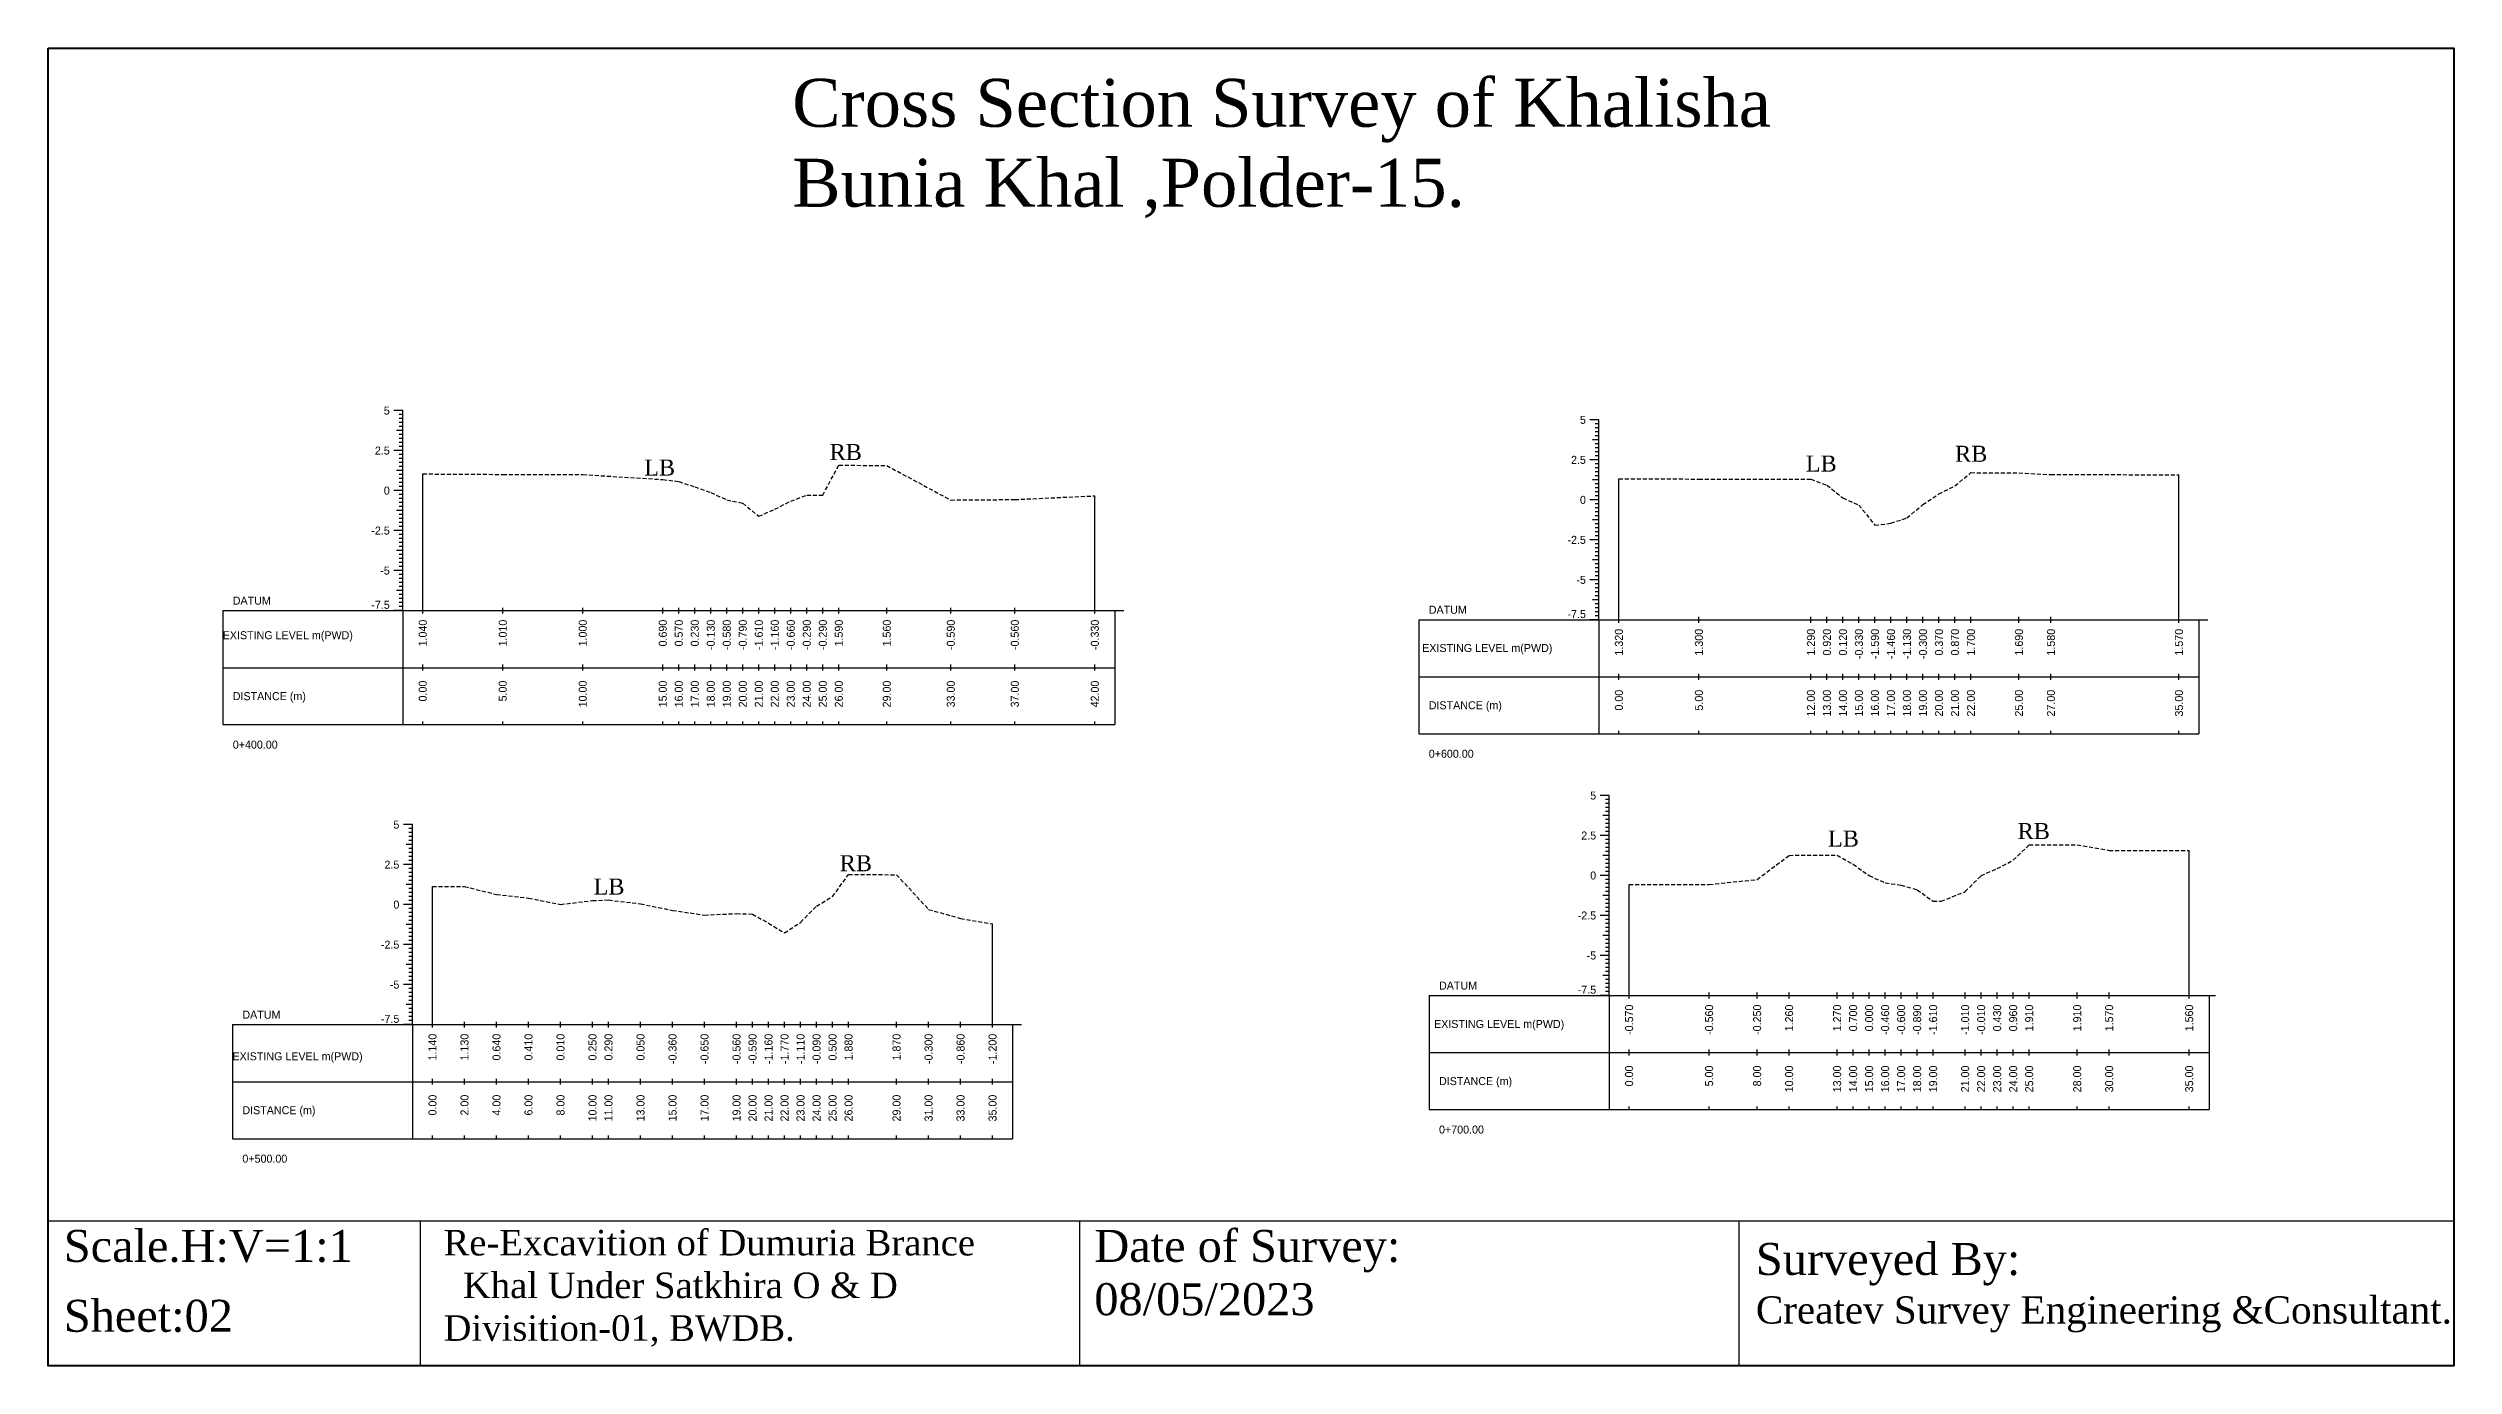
# Model space of a CAD drawing. Header units: inches. Extents: x 933 to 2044, y -1635 to -1096.
# Drawn here: x 932.9 to 1083.2, y -1283.5 to -1201.1 of the extents above; entities that cross this region are included whole.
import ezdxf
from ezdxf.enums import TextEntityAlignment as Align

# ---------------------------------------------------------------- set-up
doc = ezdxf.new("R2010")
doc.units = ezdxf.units.IN
doc.header["$MEASUREMENT"] = 0
doc.linetypes.add('HIDDEN', pattern=[0.375, 0.25, -0.125])
doc.layers.add('CS_Drawing', color=7, linetype='Continuous')
doc.layers.add('GL', color=3, linetype='HIDDEN')
doc.styles.add('romans', font='romans.shx')

msp = doc.modelspace()

# ---------------------------------------------------------------- linework, layer by layer
at = {"color": 4, "lineweight": 40}
msp.add_lwpolyline([(932.88, -1201.1), (1083.22, -1201.1), (1083.22, -1283.47), (932.88, -1283.47)], close=True, dxfattribs=at)
for points in [[(1083.22, -1201.1), (1083.22, -1283.47)], [(932.88, -1274.4), (1083.22, -1274.4)], [(932.88, -1274.4), (932.88, -1283.47)], [(956.13, -1274.4), (956.13, -1283.47)], [(997.33, -1274.4), (997.33, -1283.47)], [(1038.53, -1274.4), (1038.53, -1283.47)]]:
    msp.add_lwpolyline(points)
at = {"layer": 'CS_Drawing'}
for p, q in [((955.04, -1223.76), (954.48, -1223.76)), ((955.04, -1223.76), (954.65, -1223.76)), ((955.04, -1223.76), (954.82, -1223.76)), ((955.04, -1236.26), (955.04, -1223.76)), ((955.04, -1225.01), (954.65, -1225.01)), ((955.04, -1224.01), (954.82, -1224.01)), ((955.04, -1224.26), (954.82, -1224.26)), ((955.04, -1224.51), (954.82, -1224.51)), ((955.04, -1224.76), (954.82, -1224.76)), ((955.04, -1225.01), (954.82, -1225.01)), ((955.04, -1225.26), (954.82, -1225.26)), ((1029.79, -1224.34), (1029.23, -1224.34)), ((1029.79, -1224.34), (1029.4, -1224.34)), ((1029.79, -1224.34), (1029.56, -1224.34)), ((1029.79, -1224.59), (1029.56, -1224.59)), ((1029.79, -1224.84), (1029.56, -1224.84)), ((1029.79, -1225.09), (1029.56, -1225.09)), ((1029.79, -1236.84), (1029.79, -1224.34)), ((955.04, -1226.26), (954.48, -1226.26)), ((955.04, -1226.26), (954.65, -1226.26)), ((955.04, -1225.51), (954.82, -1225.51)), ((955.04, -1225.76), (954.82, -1225.76)), ((955.04, -1226.01), (954.82, -1226.01)), ((955.04, -1226.26), (954.82, -1226.26)), ((955.04, -1226.51), (954.82, -1226.51)), ((955.04, -1226.76), (954.82, -1226.76)), ((1029.79, -1225.59), (1029.4, -1225.59)), ((1029.79, -1225.34), (1029.56, -1225.34)), ((1029.79, -1225.59), (1029.56, -1225.59)), ((1029.79, -1225.84), (1029.56, -1225.84)), ((1029.79, -1226.09), (1029.56, -1226.09)), ((1029.79, -1226.34), (1029.56, -1226.34)), ((1029.79, -1226.59), (1029.56, -1226.59)), ((955.04, -1227.51), (954.65, -1227.51)), ((955.04, -1227.01), (954.82, -1227.01)), ((955.04, -1227.26), (954.82, -1227.26)), ((955.04, -1227.51), (954.82, -1227.51)), ((955.04, -1227.76), (954.82, -1227.76)), ((955.04, -1228.01), (954.82, -1228.01)), ((955.04, -1228.26), (954.82, -1228.26)), ((956.29, -1236.26), (956.29, -1227.72)), ((1029.79, -1226.84), (1029.23, -1226.84)), ((1029.79, -1226.84), (1029.4, -1226.84)), ((1029.79, -1228.09), (1029.4, -1228.09)), ((1029.79, -1226.84), (1029.56, -1226.84)), ((1029.79, -1227.09), (1029.56, -1227.09)), ((1029.79, -1227.34), (1029.56, -1227.34)), ((1029.79, -1227.59), (1029.56, -1227.59)), ((1029.79, -1227.84), (1029.56, -1227.84)), ((1029.79, -1228.09), (1029.56, -1228.09)), ((1031.04, -1236.84), (1031.04, -1228.02)), ((1066.04, -1236.84), (1066.04, -1227.77)), ((955.04, -1228.76), (954.48, -1228.76)), ((955.04, -1228.76), (954.65, -1228.76)), ((955.04, -1228.51), (954.82, -1228.51)), ((955.04, -1228.76), (954.82, -1228.76)), ((955.04, -1229.01), (954.82, -1229.01)), ((955.04, -1229.26), (954.82, -1229.26)), ((955.04, -1229.51), (954.82, -1229.51)), ((955.04, -1229.76), (954.82, -1229.76)), ((998.29, -1236.26), (998.29, -1229.09)), ((1029.79, -1229.34), (1029.23, -1229.34)), ((1029.79, -1229.34), (1029.4, -1229.34)), ((1029.79, -1228.34), (1029.56, -1228.34)), ((1029.79, -1228.59), (1029.56, -1228.59)), ((1029.79, -1228.84), (1029.56, -1228.84)), ((1029.79, -1229.09), (1029.56, -1229.09)), ((1029.79, -1229.34), (1029.56, -1229.34)), ((1029.79, -1229.59), (1029.56, -1229.59)), ((955.04, -1231.26), (954.48, -1231.26)), ((955.04, -1230.01), (954.65, -1230.01)), ((955.04, -1231.26), (954.65, -1231.26)), ((955.04, -1230.01), (954.82, -1230.01)), ((955.04, -1230.26), (954.82, -1230.26)), ((955.04, -1230.51), (954.82, -1230.51)), ((955.04, -1230.76), (954.82, -1230.76)), ((955.04, -1231.01), (954.82, -1231.01)), ((955.04, -1231.26), (954.82, -1231.26)), ((1029.79, -1230.59), (1029.4, -1230.59)), ((1029.79, -1229.84), (1029.56, -1229.84)), ((1029.79, -1230.09), (1029.56, -1230.09)), ((1029.79, -1230.34), (1029.56, -1230.34)), ((1029.79, -1230.59), (1029.56, -1230.59)), ((1029.79, -1230.84), (1029.56, -1230.84)), ((1029.79, -1231.09), (1029.56, -1231.09)), ((955.04, -1232.51), (954.65, -1232.51)), ((955.04, -1231.51), (954.82, -1231.51)), ((955.04, -1231.76), (954.82, -1231.76)), ((955.04, -1232.01), (954.82, -1232.01)), ((955.04, -1232.26), (954.82, -1232.26)), ((955.04, -1232.51), (954.82, -1232.51)), ((955.04, -1232.76), (954.82, -1232.76)), ((1029.79, -1231.84), (1029.23, -1231.84)), ((1029.79, -1231.84), (1029.4, -1231.84)), ((1029.79, -1231.34), (1029.56, -1231.34)), ((1029.79, -1231.59), (1029.56, -1231.59)), ((1029.79, -1231.84), (1029.56, -1231.84)), ((1029.79, -1232.09), (1029.56, -1232.09)), ((1029.79, -1232.34), (1029.56, -1232.34)), ((1029.79, -1232.59), (1029.56, -1232.59)), ((955.04, -1233.76), (954.48, -1233.76)), ((955.04, -1233.76), (954.65, -1233.76)), ((955.04, -1233.01), (954.82, -1233.01)), ((955.04, -1233.26), (954.82, -1233.26)), ((955.04, -1233.51), (954.82, -1233.51)), ((955.04, -1233.76), (954.82, -1233.76)), ((955.04, -1234.01), (954.82, -1234.01)), ((955.04, -1234.26), (954.82, -1234.26)), ((1029.79, -1233.09), (1029.4, -1233.09)), ((1029.79, -1232.84), (1029.56, -1232.84)), ((1029.79, -1233.09), (1029.56, -1233.09)), ((1029.79, -1233.34), (1029.56, -1233.34)), ((1029.79, -1233.59), (1029.56, -1233.59)), ((1029.79, -1233.84), (1029.56, -1233.84)), ((1029.79, -1234.09), (1029.56, -1234.09)), ((955.04, -1235.01), (954.65, -1235.01)), ((955.04, -1234.51), (954.82, -1234.51)), ((955.04, -1234.76), (954.82, -1234.76)), ((955.04, -1235.01), (954.82, -1235.01)), ((955.04, -1235.26), (954.82, -1235.26)), ((955.04, -1235.51), (954.82, -1235.51)), ((955.04, -1235.76), (954.82, -1235.76)), ((1029.79, -1234.34), (1029.23, -1234.34)), ((1029.79, -1234.34), (1029.4, -1234.34)), ((1029.79, -1235.59), (1029.4, -1235.59)), ((1029.79, -1234.34), (1029.56, -1234.34)), ((1029.79, -1234.59), (1029.56, -1234.59)), ((1029.79, -1234.84), (1029.56, -1234.84)), ((1029.79, -1235.09), (1029.56, -1235.09)), ((1029.79, -1235.34), (1029.56, -1235.34)), ((1029.79, -1235.59), (1029.56, -1235.59)), ((943.79, -1236.26), (955.04, -1236.26)), ((943.79, -1236.26), (943.79, -1243.39)), ((955.04, -1236.26), (954.48, -1236.26)), ((955.04, -1236.26), (954.65, -1236.26)), ((955.04, -1236.01), (954.82, -1236.01)), ((955.04, -1236.26), (954.82, -1236.26)), ((955.04, -1236.26), (999.54, -1236.26)), ((955.04, -1236.26), (955.04, -1243.39)), ((956.29, -1236.45), (956.29, -1236.08)), ((961.29, -1236.45), (961.29, -1236.08)), ((966.29, -1236.45), (966.29, -1236.08)), ((971.29, -1236.45), (971.29, -1236.08)), ((972.29, -1236.45), (972.29, -1236.08)), ((973.29, -1236.45), (973.29, -1236.08)), ((974.29, -1236.45), (974.29, -1236.08)), ((975.29, -1236.45), (975.29, -1236.08)), ((976.29, -1236.45), (976.29, -1236.08)), ((977.29, -1236.45), (977.29, -1236.08)), ((978.29, -1236.45), (978.29, -1236.08)), ((979.29, -1236.45), (979.29, -1236.08)), ((980.29, -1236.45), (980.29, -1236.08)), ((981.29, -1236.45), (981.29, -1236.08)), ((982.29, -1236.45), (982.29, -1236.08)), ((985.29, -1236.45), (985.29, -1236.08)), ((989.29, -1236.45), (989.29, -1236.08)), ((993.29, -1236.45), (993.29, -1236.08)), ((998.29, -1236.45), (998.29, -1236.08)), ((999.54, -1236.26), (1000.1, -1236.26)), ((999.54, -1236.26), (999.93, -1236.26)), ((999.54, -1236.26), (999.77, -1236.26)), ((999.54, -1236.26), (999.54, -1243.39)), ((1018.54, -1236.84), (1029.79, -1236.84)), ((1018.54, -1236.84), (1018.54, -1243.96)), ((1029.79, -1236.84), (1029.23, -1236.84)), ((1029.79, -1236.84), (1029.4, -1236.84)), ((1029.79, -1235.84), (1029.56, -1235.84)), ((1029.79, -1236.09), (1029.56, -1236.09)), ((1029.79, -1236.34), (1029.56, -1236.34)), ((1029.79, -1236.59), (1029.56, -1236.59)), ((1029.79, -1236.84), (1029.56, -1236.84)), ((1029.79, -1236.84), (1067.29, -1236.84)), ((1029.79, -1236.84), (1029.79, -1243.96)), ((1031.04, -1237.03), (1031.04, -1236.65)), ((1036.04, -1237.03), (1036.04, -1236.65)), ((1043.04, -1237.03), (1043.04, -1236.65)), ((1044.04, -1237.03), (1044.04, -1236.65)), ((1045.04, -1237.03), (1045.04, -1236.65)), ((1046.04, -1237.03), (1046.04, -1236.65)), ((1047.04, -1237.03), (1047.04, -1236.65)), ((1048.04, -1237.03), (1048.04, -1236.65)), ((1049.04, -1237.03), (1049.04, -1236.65)), ((1050.04, -1237.03), (1050.04, -1236.65)), ((1051.04, -1237.03), (1051.04, -1236.65)), ((1052.04, -1237.03), (1052.04, -1236.65)), ((1053.04, -1237.03), (1053.04, -1236.65)), ((1056.04, -1237.03), (1056.04, -1236.65)), ((1058.04, -1237.03), (1058.04, -1236.65)), ((1066.04, -1237.03), (1066.04, -1236.65)), ((1067.29, -1236.84), (1067.85, -1236.84)), ((1067.29, -1236.84), (1067.68, -1236.84)), ((1067.29, -1236.84), (1067.51, -1236.84)), ((1067.29, -1236.84), (1067.29, -1243.96)), ((943.79, -1239.83), (955.04, -1239.83)), ((955.04, -1239.83), (999.54, -1239.83)), ((955.04, -1239.83), (999.54, -1239.83)), ((956.29, -1240.01), (956.29, -1239.64)), ((961.29, -1240.01), (961.29, -1239.64)), ((966.29, -1240.01), (966.29, -1239.64)), ((971.29, -1240.01), (971.29, -1239.64)), ((972.29, -1240.01), (972.29, -1239.64)), ((973.29, -1240.01), (973.29, -1239.64)), ((974.29, -1240.01), (974.29, -1239.64)), ((975.29, -1240.01), (975.29, -1239.64)), ((976.29, -1240.01), (976.29, -1239.64)), ((977.29, -1240.01), (977.29, -1239.64)), ((978.29, -1240.01), (978.29, -1239.64)), ((979.29, -1240.01), (979.29, -1239.64)), ((980.29, -1240.01), (980.29, -1239.64)), ((981.29, -1240.01), (981.29, -1239.64)), ((982.29, -1240.01), (982.29, -1239.64)), ((985.29, -1240.01), (985.29, -1239.64)), ((989.29, -1240.01), (989.29, -1239.64)), ((993.29, -1240.01), (993.29, -1239.64)), ((998.29, -1240.01), (998.29, -1239.64)), ((1031.04, -1240.59), (1031.04, -1240.21)), ((1036.04, -1240.59), (1036.04, -1240.21)), ((1043.04, -1240.59), (1043.04, -1240.21)), ((1044.04, -1240.59), (1044.04, -1240.21)), ((1045.04, -1240.59), (1045.04, -1240.21)), ((1046.04, -1240.59), (1046.04, -1240.21)), ((1047.04, -1240.59), (1047.04, -1240.21)), ((1048.04, -1240.59), (1048.04, -1240.21)), ((1049.04, -1240.59), (1049.04, -1240.21)), ((1050.04, -1240.59), (1050.04, -1240.21)), ((1051.04, -1240.59), (1051.04, -1240.21)), ((1052.04, -1240.59), (1052.04, -1240.21)), ((1053.04, -1240.59), (1053.04, -1240.21)), ((1056.04, -1240.59), (1056.04, -1240.21)), ((1058.04, -1240.59), (1058.04, -1240.21)), ((1066.04, -1240.59), (1066.04, -1240.21)), ((1018.54, -1240.4), (1029.79, -1240.4)), ((1029.79, -1240.4), (1067.29, -1240.4)), ((1029.79, -1240.4), (1067.29, -1240.4)), ((956.29, -1243.39), (956.29, -1243.2)), ((961.29, -1243.39), (961.29, -1243.2)), ((966.29, -1243.39), (966.29, -1243.2)), ((971.29, -1243.39), (971.29, -1243.2)), ((972.29, -1243.39), (972.29, -1243.2)), ((973.29, -1243.39), (973.29, -1243.2)), ((974.29, -1243.39), (974.29, -1243.2)), ((975.29, -1243.39), (975.29, -1243.2)), ((976.29, -1243.39), (976.29, -1243.2)), ((977.29, -1243.39), (977.29, -1243.2)), ((978.29, -1243.39), (978.29, -1243.2)), ((979.29, -1243.39), (979.29, -1243.2)), ((980.29, -1243.39), (980.29, -1243.2)), ((981.29, -1243.39), (981.29, -1243.2)), ((982.29, -1243.39), (982.29, -1243.2)), ((985.29, -1243.39), (985.29, -1243.2)), ((989.29, -1243.39), (989.29, -1243.2)), ((993.29, -1243.39), (993.29, -1243.2)), ((998.29, -1243.39), (998.29, -1243.2)), ((943.79, -1243.39), (955.04, -1243.39)), ((955.04, -1243.39), (999.54, -1243.39)), ((1018.54, -1243.96), (1029.79, -1243.96)), ((1029.79, -1243.96), (1067.29, -1243.96)), ((1031.04, -1243.96), (1031.04, -1243.78)), ((1036.04, -1243.96), (1036.04, -1243.78)), ((1043.04, -1243.96), (1043.04, -1243.78)), ((1044.04, -1243.96), (1044.04, -1243.78)), ((1045.04, -1243.96), (1045.04, -1243.78)), ((1046.04, -1243.96), (1046.04, -1243.78)), ((1047.04, -1243.96), (1047.04, -1243.78)), ((1048.04, -1243.96), (1048.04, -1243.78)), ((1049.04, -1243.96), (1049.04, -1243.78)), ((1050.04, -1243.96), (1050.04, -1243.78)), ((1051.04, -1243.96), (1051.04, -1243.78)), ((1052.04, -1243.96), (1052.04, -1243.78)), ((1053.04, -1243.96), (1053.04, -1243.78)), ((1056.04, -1243.96), (1056.04, -1243.78)), ((1058.04, -1243.96), (1058.04, -1243.78)), ((1066.04, -1243.96), (1066.04, -1243.78)), ((1030.43, -1247.82), (1029.87, -1247.82)), ((1030.43, -1247.82), (1030.03, -1247.82)), ((1030.43, -1247.82), (1030.2, -1247.82)), ((1030.43, -1260.32), (1030.43, -1247.82)), ((1030.43, -1249.07), (1030.03, -1249.07)), ((1030.43, -1248.07), (1030.2, -1248.07)), ((1030.43, -1248.32), (1030.2, -1248.32)), ((1030.43, -1248.57), (1030.2, -1248.57)), ((1030.43, -1248.82), (1030.2, -1248.82)), ((1030.43, -1249.07), (1030.2, -1249.07)), ((1030.43, -1249.32), (1030.2, -1249.32)), ((955.65, -1249.64), (955.08, -1249.64)), ((955.65, -1249.64), (955.25, -1249.64)), ((955.65, -1249.64), (955.42, -1249.64)), ((955.65, -1249.89), (955.42, -1249.89)), ((955.65, -1250.14), (955.42, -1250.14)), ((955.65, -1250.39), (955.42, -1250.39)), ((955.65, -1250.64), (955.42, -1250.64)), ((955.65, -1262.14), (955.65, -1249.64)), ((1030.43, -1250.32), (1029.87, -1250.32)), ((1030.43, -1250.32), (1030.03, -1250.32)), ((1030.43, -1249.57), (1030.2, -1249.57)), ((1030.43, -1249.82), (1030.2, -1249.82)), ((1030.43, -1250.07), (1030.2, -1250.07)), ((1030.43, -1250.32), (1030.2, -1250.32)), ((1030.43, -1250.57), (1030.2, -1250.57)), ((1030.43, -1250.82), (1030.2, -1250.82)), ((955.65, -1252.14), (955.08, -1252.14)), ((955.65, -1250.89), (955.25, -1250.89)), ((955.65, -1252.14), (955.25, -1252.14)), ((955.65, -1250.89), (955.42, -1250.89)), ((955.65, -1251.14), (955.42, -1251.14)), ((955.65, -1251.39), (955.42, -1251.39)), ((955.65, -1251.64), (955.42, -1251.64)), ((955.65, -1251.89), (955.42, -1251.89)), ((955.65, -1252.14), (955.42, -1252.14)), ((1030.43, -1251.57), (1030.03, -1251.57)), ((1030.43, -1251.07), (1030.2, -1251.07)), ((1030.43, -1251.32), (1030.2, -1251.32)), ((1030.43, -1251.57), (1030.2, -1251.57)), ((1030.43, -1251.82), (1030.2, -1251.82)), ((1030.43, -1252.07), (1030.2, -1252.07)), ((1030.43, -1252.32), (1030.2, -1252.32)), ((1066.68, -1260.32), (1066.68, -1251.26)), ((955.65, -1253.39), (955.25, -1253.39)), ((955.65, -1252.39), (955.42, -1252.39)), ((955.65, -1252.64), (955.42, -1252.64)), ((955.65, -1252.89), (955.42, -1252.89)), ((955.65, -1253.14), (955.42, -1253.14)), ((955.65, -1253.39), (955.42, -1253.39)), ((955.65, -1253.64), (955.42, -1253.64)), ((956.9, -1262.14), (956.9, -1253.5)), ((1030.43, -1252.82), (1029.87, -1252.82)), ((1030.43, -1252.82), (1030.03, -1252.82)), ((1030.43, -1252.57), (1030.2, -1252.57)), ((1030.43, -1252.82), (1030.2, -1252.82)), ((1030.43, -1253.07), (1030.2, -1253.07)), ((1030.43, -1253.32), (1030.2, -1253.32)), ((1030.43, -1253.57), (1030.2, -1253.57)), ((1030.43, -1253.82), (1030.2, -1253.82)), ((1031.68, -1260.32), (1031.68, -1253.39)), ((955.65, -1254.64), (955.08, -1254.64)), ((955.65, -1254.64), (955.25, -1254.64)), ((955.65, -1253.89), (955.42, -1253.89)), ((955.65, -1254.14), (955.42, -1254.14)), ((955.65, -1254.39), (955.42, -1254.39)), ((955.65, -1254.64), (955.42, -1254.64)), ((955.65, -1254.89), (955.42, -1254.89)), ((955.65, -1255.14), (955.42, -1255.14)), ((1030.43, -1255.32), (1029.87, -1255.32)), ((1030.43, -1254.07), (1030.03, -1254.07)), ((1030.43, -1255.32), (1030.03, -1255.32)), ((1030.43, -1254.07), (1030.2, -1254.07)), ((1030.43, -1254.32), (1030.2, -1254.32)), ((1030.43, -1254.57), (1030.2, -1254.57)), ((1030.43, -1254.82), (1030.2, -1254.82)), ((1030.43, -1255.07), (1030.2, -1255.07)), ((1030.43, -1255.32), (1030.2, -1255.32)), ((955.65, -1255.89), (955.25, -1255.89)), ((955.65, -1255.39), (955.42, -1255.39)), ((955.65, -1255.64), (955.42, -1255.64)), ((955.65, -1255.89), (955.42, -1255.89)), ((955.65, -1256.14), (955.42, -1256.14)), ((955.65, -1256.39), (955.42, -1256.39)), ((955.65, -1256.64), (955.42, -1256.64)), ((991.9, -1262.14), (991.9, -1255.84)), ((1030.43, -1256.57), (1030.03, -1256.57)), ((1030.43, -1255.57), (1030.2, -1255.57)), ((1030.43, -1255.82), (1030.2, -1255.82)), ((1030.43, -1256.07), (1030.2, -1256.07)), ((1030.43, -1256.32), (1030.2, -1256.32)), ((1030.43, -1256.57), (1030.2, -1256.57)), ((1030.43, -1256.82), (1030.2, -1256.82)), ((955.65, -1257.14), (955.08, -1257.14)), ((955.65, -1257.14), (955.25, -1257.14)), ((955.65, -1256.89), (955.42, -1256.89)), ((955.65, -1257.14), (955.42, -1257.14)), ((955.65, -1257.39), (955.42, -1257.39)), ((955.65, -1257.64), (955.42, -1257.64)), ((955.65, -1257.89), (955.42, -1257.89)), ((955.65, -1258.14), (955.42, -1258.14)), ((1030.43, -1257.82), (1029.87, -1257.82)), ((1030.43, -1257.82), (1030.03, -1257.82)), ((1030.43, -1257.07), (1030.2, -1257.07)), ((1030.43, -1257.32), (1030.2, -1257.32)), ((1030.43, -1257.57), (1030.2, -1257.57)), ((1030.43, -1257.82), (1030.2, -1257.82)), ((1030.43, -1258.07), (1030.2, -1258.07)), ((1030.43, -1258.32), (1030.2, -1258.32)), ((955.65, -1259.64), (955.08, -1259.64)), ((955.65, -1258.39), (955.25, -1258.39)), ((955.65, -1259.64), (955.25, -1259.64)), ((955.65, -1258.39), (955.42, -1258.39)), ((955.65, -1258.64), (955.42, -1258.64)), ((955.65, -1258.89), (955.42, -1258.89)), ((955.65, -1259.14), (955.42, -1259.14)), ((955.65, -1259.39), (955.42, -1259.39)), ((955.65, -1259.64), (955.42, -1259.64)), ((1030.43, -1259.07), (1030.03, -1259.07)), ((1030.43, -1258.57), (1030.2, -1258.57)), ((1030.43, -1258.82), (1030.2, -1258.82)), ((1030.43, -1259.07), (1030.2, -1259.07)), ((1030.43, -1259.32), (1030.2, -1259.32)), ((1030.43, -1259.57), (1030.2, -1259.57)), ((1030.43, -1259.82), (1030.2, -1259.82)), ((955.65, -1260.89), (955.25, -1260.89)), ((955.65, -1259.89), (955.42, -1259.89)), ((955.65, -1260.14), (955.42, -1260.14)), ((955.65, -1260.39), (955.42, -1260.39)), ((955.65, -1260.64), (955.42, -1260.64)), ((955.65, -1260.89), (955.42, -1260.89)), ((955.65, -1261.14), (955.42, -1261.14)), ((1019.18, -1260.32), (1030.43, -1260.32)), ((1019.18, -1260.32), (1019.18, -1267.45)), ((1030.43, -1260.32), (1029.87, -1260.32)), ((1030.43, -1260.32), (1030.03, -1260.32)), ((1030.43, -1260.07), (1030.2, -1260.07)), ((1030.43, -1260.32), (1030.2, -1260.32)), ((1030.43, -1260.32), (1067.93, -1260.32)), ((1030.43, -1260.32), (1030.43, -1267.45)), ((1031.68, -1260.51), (1031.68, -1260.14)), ((1036.68, -1260.51), (1036.68, -1260.14)), ((1039.68, -1260.51), (1039.68, -1260.14)), ((1041.68, -1260.51), (1041.68, -1260.14)), ((1044.68, -1260.51), (1044.68, -1260.14)), ((1045.68, -1260.51), (1045.68, -1260.14)), ((1046.68, -1260.51), (1046.68, -1260.14)), ((1047.68, -1260.51), (1047.68, -1260.14)), ((1048.68, -1260.51), (1048.68, -1260.14)), ((1049.68, -1260.51), (1049.68, -1260.14)), ((1050.68, -1260.51), (1050.68, -1260.14)), ((1052.68, -1260.51), (1052.68, -1260.14)), ((1053.68, -1260.51), (1053.68, -1260.14)), ((1054.68, -1260.51), (1054.68, -1260.14)), ((1055.68, -1260.51), (1055.68, -1260.14)), ((1056.68, -1260.51), (1056.68, -1260.14)), ((1059.68, -1260.51), (1059.68, -1260.14)), ((1061.68, -1260.51), (1061.68, -1260.14)), ((1066.68, -1260.51), (1066.68, -1260.14)), ((1067.93, -1260.32), (1068.32, -1260.32)), ((1067.93, -1260.32), (1068.15, -1260.32)), ((1067.93, -1260.32), (1067.93, -1267.45)), ((944.4, -1262.14), (955.65, -1262.14)), ((944.4, -1262.14), (944.4, -1269.27)), ((955.65, -1262.14), (955.08, -1262.14)), ((955.65, -1262.14), (955.25, -1262.14)), ((955.65, -1261.39), (955.42, -1261.39)), ((955.65, -1261.64), (955.42, -1261.64)), ((955.65, -1261.89), (955.42, -1261.89)), ((955.65, -1262.14), (955.42, -1262.14)), ((955.65, -1262.14), (993.15, -1262.14)), ((955.65, -1262.14), (955.65, -1269.27)), ((956.9, -1262.33), (956.9, -1261.96)), ((958.9, -1262.33), (958.9, -1261.96)), ((960.9, -1262.33), (960.9, -1261.96)), ((962.9, -1262.33), (962.9, -1261.96)), ((964.9, -1262.33), (964.9, -1261.96)), ((966.9, -1262.33), (966.9, -1261.96)), ((967.9, -1262.33), (967.9, -1261.96)), ((969.9, -1262.33), (969.9, -1261.96)), ((971.9, -1262.33), (971.9, -1261.96)), ((973.9, -1262.33), (973.9, -1261.96)), ((975.9, -1262.33), (975.9, -1261.96)), ((976.9, -1262.33), (976.9, -1261.96)), ((977.9, -1262.33), (977.9, -1261.96)), ((978.9, -1262.33), (978.9, -1261.96)), ((979.9, -1262.33), (979.9, -1261.96)), ((980.9, -1262.33), (980.9, -1261.96)), ((981.9, -1262.33), (981.9, -1261.96)), ((982.9, -1262.33), (982.9, -1261.96)), ((985.9, -1262.33), (985.9, -1261.96)), ((987.9, -1262.33), (987.9, -1261.96)), ((989.9, -1262.33), (989.9, -1261.96)), ((991.9, -1262.33), (991.9, -1261.96)), ((993.15, -1262.14), (993.71, -1262.14)), ((993.15, -1262.14), (993.54, -1262.14)), ((993.15, -1262.14), (993.37, -1262.14)), ((993.15, -1262.14), (993.15, -1269.27)), ((1019.18, -1263.89), (1030.43, -1263.89)), ((1030.43, -1263.89), (1067.93, -1263.89)), ((1030.43, -1263.89), (1067.93, -1263.89)), ((1031.68, -1264.07), (1031.68, -1263.7)), ((1036.68, -1264.07), (1036.68, -1263.7)), ((1039.68, -1264.07), (1039.68, -1263.7)), ((1041.68, -1264.07), (1041.68, -1263.7)), ((1044.68, -1264.07), (1044.68, -1263.7)), ((1045.68, -1264.07), (1045.68, -1263.7)), ((1046.68, -1264.07), (1046.68, -1263.7)), ((1047.68, -1264.07), (1047.68, -1263.7)), ((1048.68, -1264.07), (1048.68, -1263.7)), ((1049.68, -1264.07), (1049.68, -1263.7)), ((1050.68, -1264.07), (1050.68, -1263.7)), ((1052.68, -1264.07), (1052.68, -1263.7)), ((1053.68, -1264.07), (1053.68, -1263.7)), ((1054.68, -1264.07), (1054.68, -1263.7)), ((1055.68, -1264.07), (1055.68, -1263.7)), ((1056.68, -1264.07), (1056.68, -1263.7)), ((1059.68, -1264.07), (1059.68, -1263.7)), ((1061.68, -1264.07), (1061.68, -1263.7)), ((1066.68, -1264.07), (1066.68, -1263.7)), ((944.4, -1265.71), (955.65, -1265.71)), ((955.65, -1265.71), (993.15, -1265.71)), ((955.65, -1265.71), (993.15, -1265.71)), ((956.9, -1265.89), (956.9, -1265.52)), ((958.9, -1265.89), (958.9, -1265.52)), ((960.9, -1265.89), (960.9, -1265.52)), ((962.9, -1265.89), (962.9, -1265.52)), ((964.9, -1265.89), (964.9, -1265.52)), ((966.9, -1265.89), (966.9, -1265.52)), ((967.9, -1265.89), (967.9, -1265.52)), ((969.9, -1265.89), (969.9, -1265.52)), ((971.9, -1265.89), (971.9, -1265.52)), ((973.9, -1265.89), (973.9, -1265.52)), ((975.9, -1265.89), (975.9, -1265.52)), ((976.9, -1265.89), (976.9, -1265.52)), ((977.9, -1265.89), (977.9, -1265.52)), ((978.9, -1265.89), (978.9, -1265.52)), ((979.9, -1265.89), (979.9, -1265.52)), ((980.9, -1265.89), (980.9, -1265.52)), ((981.9, -1265.89), (981.9, -1265.52)), ((982.9, -1265.89), (982.9, -1265.52)), ((985.9, -1265.89), (985.9, -1265.52)), ((987.9, -1265.89), (987.9, -1265.52)), ((989.9, -1265.89), (989.9, -1265.52)), ((991.9, -1265.89), (991.9, -1265.52)), ((1031.68, -1267.45), (1031.68, -1267.26)), ((1036.68, -1267.45), (1036.68, -1267.26)), ((1039.68, -1267.45), (1039.68, -1267.26)), ((1041.68, -1267.45), (1041.68, -1267.26)), ((1044.68, -1267.45), (1044.68, -1267.26)), ((1045.68, -1267.45), (1045.68, -1267.26)), ((1046.68, -1267.45), (1046.68, -1267.26)), ((1047.68, -1267.45), (1047.68, -1267.26)), ((1048.68, -1267.45), (1048.68, -1267.26)), ((1049.68, -1267.45), (1049.68, -1267.26)), ((1050.68, -1267.45), (1050.68, -1267.26)), ((1052.68, -1267.45), (1052.68, -1267.26)), ((1053.68, -1267.45), (1053.68, -1267.26)), ((1054.68, -1267.45), (1054.68, -1267.26)), ((1055.68, -1267.45), (1055.68, -1267.26)), ((1056.68, -1267.45), (1056.68, -1267.26)), ((1059.68, -1267.45), (1059.68, -1267.26)), ((1061.68, -1267.45), (1061.68, -1267.26)), ((1066.68, -1267.45), (1066.68, -1267.26)), ((1019.18, -1267.45), (1030.43, -1267.45)), ((1030.43, -1267.45), (1067.93, -1267.45)), ((944.4, -1269.27), (955.65, -1269.27)), ((955.65, -1269.27), (993.15, -1269.27)), ((956.9, -1269.27), (956.9, -1269.08)), ((958.9, -1269.27), (958.9, -1269.08)), ((960.9, -1269.27), (960.9, -1269.08)), ((962.9, -1269.27), (962.9, -1269.08)), ((964.9, -1269.27), (964.9, -1269.08)), ((966.9, -1269.27), (966.9, -1269.08)), ((967.9, -1269.27), (967.9, -1269.08)), ((969.9, -1269.27), (969.9, -1269.08)), ((971.9, -1269.27), (971.9, -1269.08)), ((973.9, -1269.27), (973.9, -1269.08)), ((975.9, -1269.27), (975.9, -1269.08)), ((976.9, -1269.27), (976.9, -1269.08)), ((977.9, -1269.27), (977.9, -1269.08)), ((978.9, -1269.27), (978.9, -1269.08)), ((979.9, -1269.27), (979.9, -1269.08)), ((980.9, -1269.27), (980.9, -1269.08)), ((981.9, -1269.27), (981.9, -1269.08)), ((982.9, -1269.27), (982.9, -1269.08)), ((985.9, -1269.27), (985.9, -1269.08)), ((987.9, -1269.27), (987.9, -1269.08)), ((989.9, -1269.27), (989.9, -1269.08)), ((991.9, -1269.27), (991.9, -1269.08))]:
    msp.add_line(p, q, dxfattribs=at)
at = {"layer": 'GL'}
for points in [[(956.29, -1227.72), (961.29, -1227.75), (966.29, -1227.76), (971.29, -1228.07), (972.29, -1228.19), (973.29, -1228.53), (974.29, -1228.89), (975.29, -1229.34), (976.29, -1229.55), (977.29, -1230.37), (978.29, -1229.92), (979.29, -1229.42), (980.29, -1229.05), (981.29, -1229.05), (982.29, -1227.17), (985.29, -1227.2), (989.29, -1229.35), (993.29, -1229.32), (998.29, -1229.09)], [(1031.04, -1228.02), (1036.04, -1228.04), (1043.04, -1228.05), (1044.04, -1228.42), (1045.04, -1229.22), (1046.04, -1229.67), (1047.04, -1230.93), (1048.04, -1230.8), (1049.04, -1230.47), (1050.04, -1229.64), (1051.04, -1228.97), (1052.04, -1228.47), (1053.04, -1227.64), (1056.04, -1227.65), (1058.04, -1227.76), (1066.04, -1227.77)], [(1031.68, -1253.39), (1036.68, -1253.38), (1039.68, -1253.07), (1041.68, -1251.56), (1044.68, -1251.55), (1045.68, -1252.12), (1046.68, -1252.82), (1047.68, -1253.28), (1048.68, -1253.42), (1049.68, -1253.71), (1050.68, -1254.43), (1051.18, -1254.43), (1052.68, -1253.83), (1053.68, -1252.83), (1054.68, -1252.39), (1055.68, -1251.86), (1056.68, -1250.91), (1059.68, -1250.91), (1061.68, -1251.25), (1066.68, -1251.26)], [(956.9, -1253.5), (958.9, -1253.51), (960.9, -1254), (962.9, -1254.23), (964.9, -1254.63), (966.9, -1254.39), (967.9, -1254.35), (969.9, -1254.59), (971.9, -1255), (973.9, -1255.29), (975.9, -1255.2), (976.9, -1255.23), (977.9, -1255.8), (978.9, -1256.41), (979.9, -1255.75), (980.9, -1254.73), (981.9, -1254.14), (982.9, -1252.76), (985.9, -1252.77), (987.9, -1254.94), (989.9, -1255.5), (991.9, -1255.84)]]:
    msp.add_lwpolyline(points, dxfattribs=at)

# ---------------------------------------------------------------- texts
at = {"attachment_point": 1, "style": 'romans'}
for s, insert, char_height, width in [('{\\fTimes New Roman|b0|i0|c0|p18;Cross Section Survey of Khalisha Bunia Khal ,Polder-15.}', (979.38, -1203.02), 3, 72.2837), ('{\\fTimes New Roman|b0|i0|c0|p18;RB}', (981.72, -1225.85), 1, 154.2752), ('{\\fTimes New Roman|b0|i0|c0|p18;LB}', (1042.72, -1226.57), 1, 154.2752), ('{\\fTimes New Roman|b0|i0|c0|p18;RB}', (1052.05, -1225.96), 1, 154.2752), ('{\\fTimes New Roman|b0|i0|c0|p18;LB}', (970.13, -1226.82), 1, 154.2752), ('{\\fTimes New Roman|b0|i0|c0|p18;LB}', (1044.11, -1250.01), 1, 154.2752), ('{\\fTimes New Roman|b0|i0|c0|p18;RB}', (1055.96, -1249.54), 1, 154.2752), ('{\\fTimes New Roman|b0|i0|c0|p18;RB}', (982.35, -1251.55), 1, 154.2752), ('{\\fTimes New Roman|b0|i0|c0|p18;LB}', (966.97, -1253.01), 1, 154.2752), ('{\\fTimes New Roman|b0|i0|c0|p18;Scale.H:V=1:1}', (933.86, -1274.97), 2, 22.2708), ('{\\fTimes New Roman|b0|i0|c0|p18;Re-Excavition of Dumuria Brance\\P  Khal Under Satkhira O & D    Divisition-01, BWDB.}', (957.59, -1274.97), 1.6, 38.8405), ('{\\fTimes New Roman|b0|i0|c0|p18;Date of Survey: 08/05/2023}', (998.26, -1274.97), 2, 22.2708), ('{\\fTimes New Roman|b0|i0|c0|p18;Surveyed By:                                     \\H0.85x;Createv Survey Engineering &Consultant.}', (1039.6, -1275.79), 2, 45.2193), ('{\\fTimes New Roman|b0|i0|c0|p18;Sheet:02}', (933.86, -1279.34), 2, 38.8405)]:
    msp.add_mtext(s, dxfattribs=dict(at, insert=insert, char_height=char_height, width=width))
at = {"layer": 'CS_Drawing'}
for s, p in [('5', (954.23, -1223.76)), ('5', (1028.98, -1224.34)), ('2.5', (954.23, -1226.26)), ('2.5', (1028.98, -1226.84)), ('0', (954.23, -1228.76)), ('0', (1028.98, -1229.34)), ('-2.5', (954.23, -1231.26)), ('-2.5', (1028.98, -1231.84)), ('-5', (954.23, -1233.76)), ('-5', (1028.98, -1234.34)), ('5', (1029.62, -1247.82)), ('5', (954.83, -1249.64)), ('2.5', (1029.62, -1250.32)), ('2.5', (954.83, -1252.14)), ('0', (1029.62, -1252.82)), ('0', (954.83, -1254.64)), ('-2.5', (1029.62, -1255.32)), ('-2.5', (954.83, -1257.14)), ('-5', (1029.62, -1257.82)), ('-5', (954.83, -1259.64))]:
    msp.add_text(s, height=0.5, dxfattribs=at).set_placement(p, align=Align.MIDDLE_RIGHT)
for s, p in [('DATUM', (944.42, -1235.64)), ('DATUM', (1019.16, -1236.21)), ('EXISTING LEVEL m(PWD)', (943.79, -1237.8)), ('EXISTING LEVEL m(PWD)', (1018.75, -1238.6)), ('DISTANCE (m)', (944.42, -1241.61)), ('DISTANCE (m)', (1019.16, -1242.18)), ('0+400.00', (944.42, -1244.64)), ('0+600.00', (1019.16, -1245.21)), ('DATUM', (1019.8, -1259.7)), ('DATUM', (945.02, -1261.52)), ('EXISTING LEVEL m(PWD)', (1019.49, -1262.1)), ('EXISTING LEVEL m(PWD)', (944.4, -1264.12)), ('DISTANCE (m)', (1019.8, -1265.67)), ('DISTANCE (m)', (945.02, -1267.49)), ('0+700.00', (1019.8, -1268.7)), ('0+500.00', (945.02, -1270.52))]:
    msp.add_text(s, height=0.5, dxfattribs=at).set_placement(p, align=Align.MIDDLE_LEFT)
for p in [(954.23, -1236.15), (1028.98, -1236.73), (1029.62, -1260.21), (954.83, -1262.03)]:
    msp.add_text('-7.5', height=0.5, dxfattribs=at).set_placement(p, align=Align.RIGHT)
for s, p in [('1.040', (956.29, -1236.83)), ('1.010', (961.29, -1236.83)), ('1.000', (966.29, -1236.83)), ('0.690', (971.29, -1236.83)), ('0.570', (972.29, -1236.83)), ('0.230', (973.29, -1236.83)), ('-0.130', (974.29, -1236.83)), ('-0.580', (975.29, -1236.83)), ('-0.790', (976.29, -1236.83)), ('-1.610', (977.29, -1236.83)), ('-1.160', (978.29, -1236.83)), ('-0.660', (979.29, -1236.83)), ('-0.290', (980.29, -1236.83)), ('-0.290', (981.29, -1236.83)), ('1.590', (982.29, -1236.83)), ('1.560', (985.29, -1236.83)), ('-0.590', (989.29, -1236.83)), ('-0.560', (993.29, -1236.83)), ('-0.330', (998.29, -1236.83)), ('1.320', (1031.04, -1237.4)), ('1.300', (1036.04, -1237.4)), ('1.290', (1043.04, -1237.4)), ('0.920', (1044.04, -1237.4)), ('0.120', (1045.04, -1237.4)), ('-0.330', (1046.04, -1237.4)), ('-1.590', (1047.04, -1237.4)), ('-1.460', (1048.04, -1237.4)), ('-1.130', (1049.04, -1237.4)), ('-0.300', (1050.04, -1237.4)), ('0.370', (1051.04, -1237.4)), ('0.870', (1052.04, -1237.4)), ('1.700', (1053.04, -1237.4)), ('1.690', (1056.04, -1237.4)), ('1.580', (1058.04, -1237.4)), ('1.570', (1066.04, -1237.4)), ('0.00', (956.29, -1240.64)), ('5.00', (961.29, -1240.64)), ('10.00', (966.29, -1240.64)), ('15.00', (971.29, -1240.64)), ('16.00', (972.29, -1240.64)), ('17.00', (973.29, -1240.64)), ('18.00', (974.29, -1240.64)), ('19.00', (975.29, -1240.64)), ('20.00', (976.29, -1240.64)), ('21.00', (977.29, -1240.64)), ('22.00', (978.29, -1240.64)), ('23.00', (979.29, -1240.64)), ('24.00', (980.29, -1240.64)), ('25.00', (981.29, -1240.64)), ('26.00', (982.29, -1240.64)), ('29.00', (985.29, -1240.64)), ('33.00', (989.29, -1240.64)), ('37.00', (993.29, -1240.64)), ('42.00', (998.29, -1240.64)), ('0.00', (1031.04, -1241.21)), ('5.00', (1036.04, -1241.21)), ('12.00', (1043.04, -1241.21)), ('13.00', (1044.04, -1241.21)), ('14.00', (1045.04, -1241.21)), ('15.00', (1046.04, -1241.21)), ('16.00', (1047.04, -1241.21)), ('17.00', (1048.04, -1241.21)), ('18.00', (1049.04, -1241.21)), ('19.00', (1050.04, -1241.21)), ('20.00', (1051.04, -1241.21)), ('21.00', (1052.04, -1241.21)), ('22.00', (1053.04, -1241.21)), ('25.00', (1056.04, -1241.21)), ('27.00', (1058.04, -1241.21)), ('35.00', (1066.04, -1241.21)), ('-0.570', (1031.68, -1260.89)), ('-0.560', (1036.68, -1260.89)), ('-0.250', (1039.68, -1260.89)), ('1.260', (1041.68, -1260.89)), ('1.270', (1044.68, -1260.89)), ('0.700', (1045.68, -1260.89)), ('0.000', (1046.68, -1260.89)), ('-0.460', (1047.68, -1260.89)), ('-0.600', (1048.68, -1260.89)), ('-0.890', (1049.68, -1260.89)), ('-1.610', (1050.68, -1260.89)), ('-1.010', (1052.68, -1260.89)), ('-0.010', (1053.68, -1260.89)), ('0.430', (1054.68, -1260.89)), ('0.960', (1055.68, -1260.89)), ('1.910', (1056.68, -1260.89)), ('1.910', (1059.68, -1260.89)), ('1.570', (1061.68, -1260.89)), ('1.560', (1066.68, -1260.89)), ('1.140', (956.9, -1262.71)), ('1.130', (958.9, -1262.71)), ('0.640', (960.9, -1262.71)), ('0.410', (962.9, -1262.71)), ('0.010', (964.9, -1262.71)), ('0.250', (966.9, -1262.71)), ('0.290', (967.9, -1262.71)), ('0.050', (969.9, -1262.71)), ('-0.360', (971.9, -1262.71)), ('-0.650', (973.9, -1262.71)), ('-0.560', (975.9, -1262.71)), ('-0.590', (976.9, -1262.71)), ('-1.160', (977.9, -1262.71)), ('-1.770', (978.9, -1262.71)), ('-1.110', (979.9, -1262.71)), ('-0.090', (980.9, -1262.71)), ('0.500', (981.9, -1262.71)), ('1.880', (982.9, -1262.71)), ('1.870', (985.9, -1262.71)), ('-0.300', (987.9, -1262.71)), ('-0.860', (989.9, -1262.71)), ('-1.200', (991.9, -1262.71)), ('0.00', (1031.68, -1264.7)), ('5.00', (1036.68, -1264.7)), ('8.00', (1039.68, -1264.7)), ('10.00', (1041.68, -1264.7)), ('13.00', (1044.68, -1264.7)), ('14.00', (1045.68, -1264.7)), ('15.00', (1046.68, -1264.7)), ('16.00', (1047.68, -1264.7)), ('17.00', (1048.68, -1264.7)), ('18.00', (1049.68, -1264.7)), ('19.00', (1050.68, -1264.7)), ('21.00', (1052.68, -1264.7)), ('22.00', (1053.68, -1264.7)), ('23.00', (1054.68, -1264.7)), ('24.00', (1055.68, -1264.7)), ('25.00', (1056.68, -1264.7)), ('28.00', (1059.68, -1264.7)), ('30.00', (1061.68, -1264.7)), ('35.00', (1066.68, -1264.7)), ('0.00', (956.9, -1266.52)), ('2.00', (958.9, -1266.52)), ('4.00', (960.9, -1266.52)), ('6.00', (962.9, -1266.52)), ('8.00', (964.9, -1266.52)), ('10.00', (966.9, -1266.52)), ('11.00', (967.9, -1266.52)), ('13.00', (969.9, -1266.52)), ('15.00', (971.9, -1266.52)), ('17.00', (973.9, -1266.52)), ('19.00', (975.9, -1266.52)), ('20.00', (976.9, -1266.52)), ('21.00', (977.9, -1266.52)), ('22.00', (978.9, -1266.52)), ('23.00', (979.9, -1266.52)), ('24.00', (980.9, -1266.52)), ('25.00', (981.9, -1266.52)), ('26.00', (982.9, -1266.52)), ('29.00', (985.9, -1266.52)), ('31.00', (987.9, -1266.52)), ('33.00', (989.9, -1266.52)), ('35.00', (991.9, -1266.52))]:
    msp.add_text(s, height=0.5, rotation=90, dxfattribs=at).set_placement(p, align=Align.MIDDLE_RIGHT)

doc.saveas('drawing.dxf')
